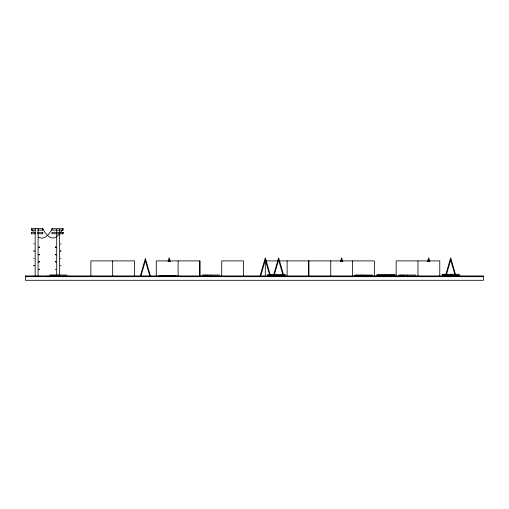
<?xml version="1.0" encoding="UTF-8"?>
<svg xmlns="http://www.w3.org/2000/svg" width="509" height="509" viewBox="0 0 509 509"><rect width="100%" height="100%" fill="white"/><g stroke="black" fill="none" stroke-linecap="round" stroke-linejoin="round"><path stroke-width="0.76" d="M39.333 246.897L38.767 247.489M39.626 246.916L38.786 247.775M39.333 261.435L38.767 262.027M39.626 261.454L38.786 262.313M140.369 275.91L145.389 258.496L150.403 275.91M140.993 275.91L145.389 260.646L149.78 275.91M168.091 261.556L169.179 257.77L170.273 261.556M168.74 261.441L169.179 259.914L169.618 261.441M260.093 275.942L265.323 257.77L270.336 275.184M260.71 275.942L265.323 259.914L269.719 275.178M273.594 275.184L278.614 257.77L283.628 275.184M274.217 275.178L278.614 259.914L283.01 275.178M340.559 261.556L341.647 257.77L342.735 261.556M341.208 261.441L341.647 259.914L342.086 261.441M427.624 261.556L428.712 257.77L429.806 261.556M428.273 261.441L428.712 259.914L429.151 261.441M445.445 275.942L450.681 257.77L455.911 275.942M446.062 275.942L450.681 259.914L455.294 275.942M60.762 250.689L60.507 251.045M61.048 250.765L60.469 251.376M61.048 265.304L60.469 265.914M39.6 254.398L38.786 255.047M60.965 243.703L60.469 244.11M60.965 258.241L60.469 258.648M39.257 254.468L38.767 254.754M39.511 269.146L38.786 269.585M39.168 269.127L38.767 269.293M62.823 230.151L62.823 228.694A305.031 40.873 90 0 1 42.813 228.694L31.393 228.694L31.393 230.151L35.325 230.151M37.571 230.151L42.813 230.151L42.813 228.694M35.325 232.333L31.393 232.333L31.393 233.784L35.325 233.784M37.571 232.333L42.813 232.333L42.813 233.784L37.571 233.784M459.532 274.306L442.149 274.306L442.149 275.216L459.532 275.216M267.607 274.854L285.797 274.854M377.277 274.854L395.474 274.854M67.016 275.032L49.627 275.032L49.627 275.942M219.659 275.032L202.277 275.032L202.277 275.942M285.078 275.032L267.696 275.032L267.696 275.942M372.308 275.032L354.919 275.032L354.919 275.942M394.112 275.032L376.73 275.032L376.73 275.942M415.917 275.032L398.534 275.032L398.534 275.942M158.98 275.763L176.368 275.763M354.919 275.763L372.308 275.763M25.45 276.667L483.55 276.667L483.55 275.942L461.746 275.942L461.746 276.667M56.06 247.775L55.246 246.916M56.06 255.047L55.271 254.398M56.06 262.313L55.246 261.454M56.06 269.585L55.354 269.146M55.933 247.463L55.538 246.897M55.933 254.735L55.608 254.468M55.933 262.001L55.538 261.435M34.275 244.116L33.753 243.703M34.345 251.102L33.957 250.689M34.275 251.382L33.67 250.765M34.275 258.655L33.753 258.241M34.345 265.641L34.014 265.367M34.065 265.832L33.67 265.304M483.391 276.667L483.391 280.306L25.45 280.306L25.45 275.942L461.58 275.942L461.58 276.667M450.955 274.306L450.955 275.216M447.646 274.306L447.646 275.216M445.769 274.306L445.769 275.216M444.026 274.306L444.026 275.216M439.776 276.667L439.776 260.894L396.161 260.894L396.161 276.667M439.617 275.942L439.617 276.667M417.972 260.894L417.972 276.667M407.34 275.032L407.34 275.942M404.031 275.032L404.031 275.942M402.155 275.032L402.155 275.942M400.411 275.032L400.411 275.942M394.341 274.854L394.341 275.942M391.542 274.854L391.542 275.942M374.357 276.667L374.357 260.894L265.323 260.894L265.323 276.667M363.731 275.032L363.731 275.942M360.423 275.032L360.423 275.942M358.54 275.032L358.54 275.942M356.803 275.032L356.803 275.942M352.552 260.894L352.552 276.667M330.742 260.894L330.742 276.667M308.938 260.894L308.938 276.667M308.613 260.894L308.613 275.942M287.127 260.894L287.127 276.667M276.502 275.032L276.502 275.942M273.193 275.032L273.193 275.942M271.316 275.032L271.316 275.942M269.573 275.032L269.573 275.942M243.518 276.667L243.525 260.894L221.72 260.894L221.708 276.667M211.082 275.032L211.082 275.942M207.774 275.032L207.774 275.942M205.897 275.032L205.897 275.942M204.154 275.032L204.154 275.942M199.903 276.667L199.916 260.894L156.288 260.894L156.288 276.667M199.827 260.894L199.827 275.942M178.112 260.894L178.099 276.667M134.484 276.667L134.484 260.894L90.869 260.894L90.869 276.667M112.674 260.894L112.674 276.667M69.065 275.942L69.065 276.667M62.823 232.333L62.823 233.784M59.604 229.483L59.604 275.153M58.44 275.032L58.44 275.942M56.715 229.483L56.715 275.153M55.125 275.032L55.125 275.942M53.248 275.032L53.248 275.942M51.511 275.032L51.511 275.942M47.254 275.942L47.254 276.667M42.629 228.694L42.629 230.151M42.629 232.333L42.629 233.784M38.086 228.694L38.086 275.942M35.178 228.694L35.178 275.942M31.583 230.151L31.583 228.694A308.842 42.139 -90 0 0 33.276 231.557M31.583 232.333L31.583 233.784M25.596 275.942L25.596 276.667M52.204 228.694A308.842 42.139 -90 0 1 38.423 237.041M63.078 228.694L51.95 228.694L51.95 230.151L63.078 230.151L63.078 228.694M63.078 232.333L51.95 232.333L51.95 233.784L63.078 233.784L63.078 232.333"/></g></svg>
